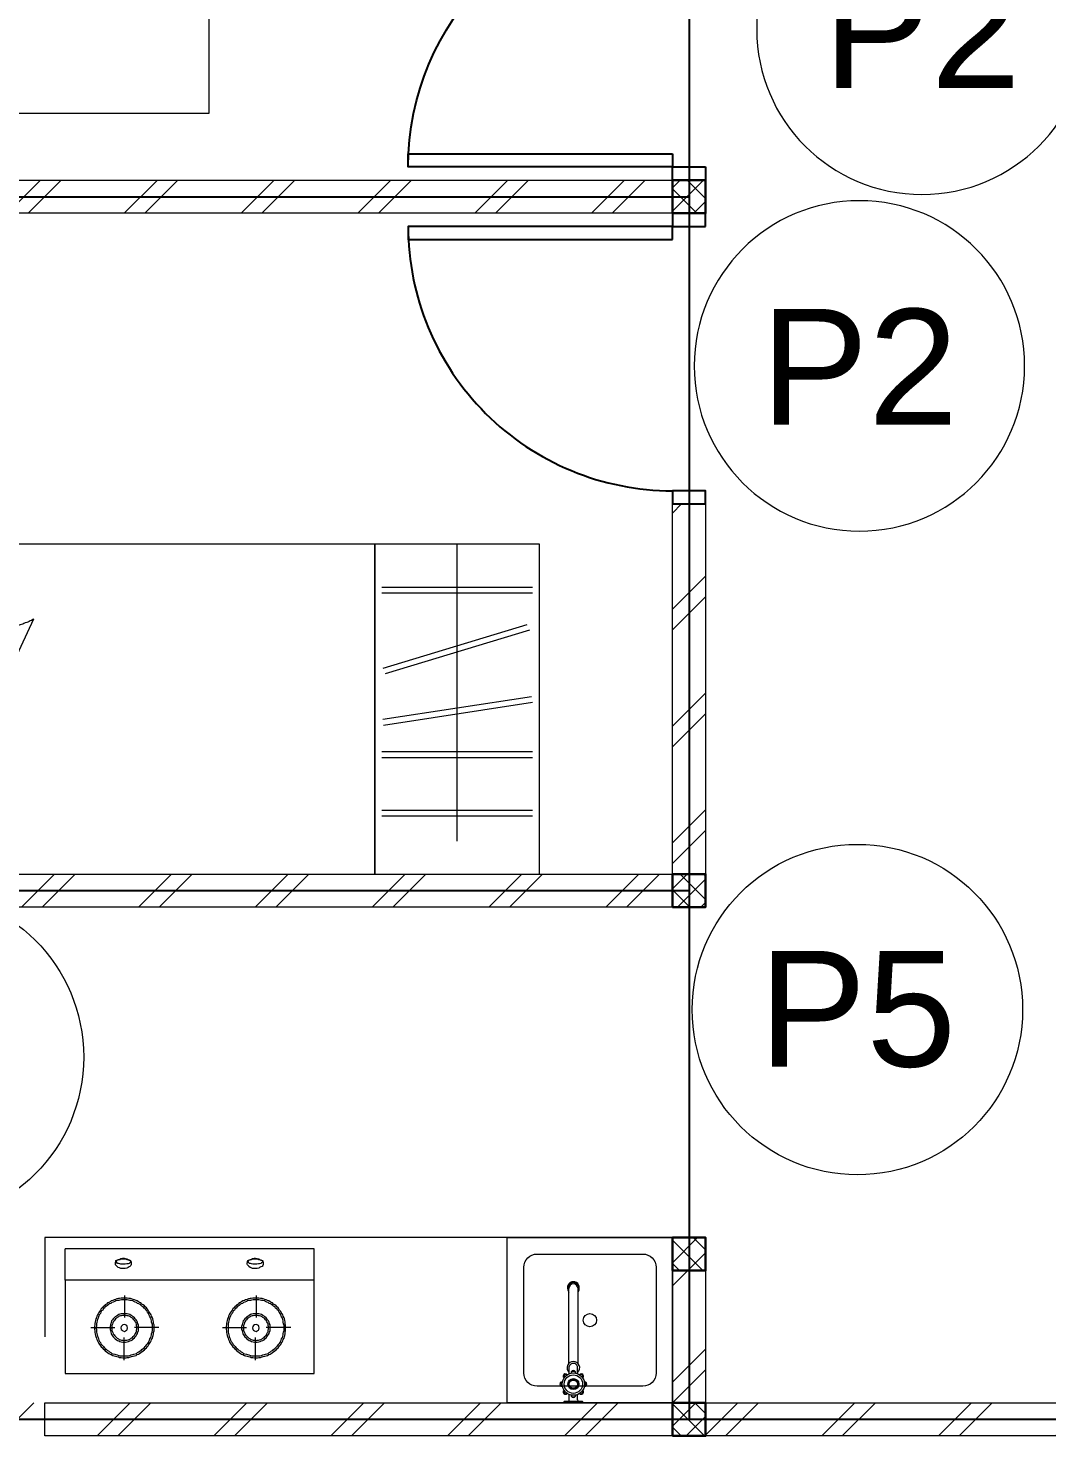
# Model space of a CAD drawing. Header units: millimetres. Extents: x -108 to 357, y -17 to 192.
# Drawn here: x 27.997 to 31.08, y 105.508 to 109.768 of the extents above; entities that cross this region are included whole.
import ezdxf
from ezdxf.enums import TextEntityAlignment as Align

# ---------------------------------------------------------------- set-up
doc = ezdxf.new("R2010")
doc.units = ezdxf.units.MM
for name, color, linetype, lineweight in [('ars', 11, 'Continuous', 0), ('KOL', 1, 'Continuous', 30), ('KOLOM', 4, 'Continuous', 9), ('lan', 7, 'Continuous', 15), ('NOT', 7, 'Continuous', 20), ('SANITAIR', 15, 'Continuous', 9), ('tem', 5, 'Continuous', 20)]:
    doc.layers.add(name, color=color, linetype=linetype, lineweight=lineweight)
doc.layers.add('as', color=1, linetype='Continuous', plot=False)
doc.layers.add('Kusen', color=30, linetype='Continuous')
doc.styles.add('S', font='simplex', dxfattribs={"width": 0.75})
doc.styles.get("Standard").update_dxf_attribs({"font": 'arial.ttf'})

# ---------------------------------------------------------------- blocks, each defined once
blk = doc.blocks.new('P.80')
at = {"layer": 'Kusen'}
for points in [[(-69.8094, -74.8368), (-69.7694, -74.8368), (-69.7694, -74.0368), (-69.8094, -74.0368)], [(-70.6094, -74.9368), (-70.5694, -74.9368), (-70.5694, -74.8368), (-70.6094, -74.8368)], [(-69.7694, -74.9368), (-69.7294, -74.9368), (-69.7294, -74.8368), (-69.7694, -74.8368)]]:
    blk.add_lwpolyline(points, close=True, dxfattribs=at)
blk.add_arc((-69.7694, -74.8368), 0.8, 90, 180, dxfattribs=at)
blk = doc.blocks.new('KRAN DPR ATAS')
for p, q in [((-0.0289, 0), (0.0289, 0)), ((-0.0289, 0), (-0.0289, -0.0021)), ((0.0289, 0), (0.0289, -0.0021)), ((-0.0275, -0.0035), (0.0275, -0.0035)), ((-0.0127, -0.0092), (-0.0127, -0.0252)), ((0.0127, -0.0092), (0.0127, -0.0252)), ((-0.014, -0.1188), (-0.014, -0.3457)), ((-0.0127, -0.0877), (-0.0127, -0.1101)), ((0.0127, -0.0877), (0.0127, -0.1101)), ((0.014, -0.1188), (0.014, -0.3457))]:
    blk.add_line(p, q)
for radius in [0.0338, 0.0279, 0.0166, 0.0138, 0.0123]:
    blk.add_circle((0, -0.0564), radius)
for centre, radius, start, end in [((-0.0239, -0.0326), 0.00706, 39.002, 230.998), ((-0.0222, -0.0342), 0.00706, 58.1189, 211.8811), ((-0.0275, -0.0021), 0.00141, 180, 270), ((-0.0183, -0.0092), 0.00564, 0, 90), ((-0.0009, -0.0214), 0.00884, 254.902, 254.902), ((0, -0.0227), 0.00706, 354.002, 185.998), ((0, -0.025), 0.00706, 13.1189, 166.8811), ((0.0183, -0.0092), 0.00564, 90, 180), ((0.0239, -0.0326), 0.00706, 309.002, 140.998), ((0.0222, -0.0342), 0.00706, 328.1189, 121.8811), ((0.0275, -0.0021), 0.00141, 270, 0), ((-0.0338, -0.0564), 0.00706, 84.002, 275.998), ((-0.0315, -0.0564), 0.00706, 103.1189, 256.8811), ((-0.0239, -0.0803), 0.00706, 129.002, 320.998), ((-0.0222, -0.0787), 0.00706, 148.1189, 301.8811), ((0.0239, -0.0803), 0.00706, 219.002, 50.998), ((0.0222, -0.0787), 0.00706, 238.1189, 31.8811), ((0.0338, -0.0564), 0.00706, 264.002, 95.998), ((0.0315, -0.0564), 0.00706, 283.1189, 76.8811), ((0, -0.1058), 0.0191, 134.711, 45.289), ((0, -0.1058), 0.0134, 198.6717, 270), ((0, -0.0902), 0.00706, 174.002, 5.998), ((0, -0.0879), 0.00706, 193.1189, 346.8811), ((0, -0.1058), 0.0134, 270, 341.3283), ((0, -0.3457), 0.0178, 141.8277, 38.1723), ((0, -0.3484), 0.0178, 175.6641, 4.3359), ((0, -0.3457), 0.014, 180, 0)]:
    blk.add_arc(centre, radius, start, end)
blk = doc.blocks.new('KOMPOR')
for points in [[(0, 0.3765), (0, -0.3765)], [(0.0944, 0.3765), (0, 0.3765)], [(0.3765, 0.3765), (0.0944, 0.3765)], [(0.0944, 0.3765), (0.0944, -0.3765)], [(0.3765, -0.3765), (0.3765, 0.3765)], [(0.2373, 0.3063), (0.2373, 0.2312)], [(0.2385, 0.2906), (0.2337, 0.2906), (0.23, 0.2906), (0.2252, 0.2893), (0.2203, 0.2893), (0.2167, 0.2881), (0.2119, 0.2869), (0.2082, 0.2857), (0.2034, 0.2833), (0.1998, 0.2821), (0.1961, 0.2797), (0.1925, 0.2772), (0.1889, 0.276), (0.1852, 0.2724), (0.1816, 0.27), (0.178, 0.2676), (0.1755, 0.2639), (0.1719, 0.2615), (0.1695, 0.2579), (0.1671, 0.2542), (0.1634, 0.2506), (0.1622, 0.247), (0.1598, 0.2433), (0.1574, 0.2397), (0.1562, 0.2361), (0.1538, 0.2312), (0.1525, 0.2276), (0.1513, 0.2228), (0.1501, 0.2191), (0.1501, 0.2143), (0.1489, 0.2094), (0.1489, 0.2058), (0.1489, 0.201), (0.1489, 0.1961), (0.1489, 0.1913), (0.1501, 0.1864), (0.1501, 0.1828), (0.1513, 0.178), (0.1525, 0.1743), (0.1538, 0.1695), (0.1562, 0.1659), (0.1574, 0.161), (0.1598, 0.1574), (0.1622, 0.1538), (0.1634, 0.1501), (0.1671, 0.1465), (0.1695, 0.1429), (0.1719, 0.1404), (0.1755, 0.1368), (0.178, 0.1344), (0.1816, 0.1308), (0.1852, 0.1283), (0.1889, 0.1259), (0.1925, 0.1235), (0.1961, 0.1211), (0.1998, 0.1199), (0.2034, 0.1174), (0.2082, 0.1162), (0.2119, 0.115), (0.2167, 0.1138), (0.2203, 0.1126), (0.2252, 0.1114), (0.23, 0.1114), (0.2337, 0.1102), (0.2385, 0.1102), (0.2433, 0.1102), (0.2482, 0.1114), (0.253, 0.1114), (0.2567, 0.1126), (0.2615, 0.1138), (0.2651, 0.115), (0.27, 0.1162), (0.2736, 0.1174), (0.2785, 0.1199), (0.2821, 0.1211), (0.2857, 0.1235), (0.2893, 0.1259), (0.293, 0.1283), (0.2966, 0.1308), (0.299, 0.1344), (0.3027, 0.1368), (0.3051, 0.1404), (0.3087, 0.1429), (0.3111, 0.1465), (0.3136, 0.1501), (0.316, 0.1538), (0.3184, 0.1574), (0.3196, 0.161), (0.322, 0.1659), (0.3232, 0.1695), (0.3245, 0.1743), (0.3257, 0.178), (0.3269, 0.1828), (0.3281, 0.1864), (0.3281, 0.1913), (0.3293, 0.1961), (0.3293, 0.201), (0.3293, 0.2058), (0.3281, 0.2094), (0.3281, 0.2143), (0.3269, 0.2191), (0.3257, 0.2228), (0.3245, 0.2276), (0.3232, 0.2312), (0.322, 0.2361), (0.3196, 0.2397), (0.3184, 0.2433), (0.316, 0.247), (0.3136, 0.2506), (0.3111, 0.2542), (0.3087, 0.2579), (0.3051, 0.2615), (0.3027, 0.2639), (0.299, 0.2676), (0.2966, 0.27), (0.293, 0.2724), (0.2893, 0.276), (0.2857, 0.2772), (0.2821, 0.2797), (0.2785, 0.2821), (0.2736, 0.2833), (0.27, 0.2857), (0.2651, 0.2869), (0.2615, 0.2881), (0.2567, 0.2893), (0.253, 0.2893), (0.2482, 0.2906), (0.2433, 0.2906), (0.2385, 0.2906)], [(0.2385, 0.2857), (0.2349, 0.2857), (0.23, 0.2857), (0.2264, 0.2845), (0.2215, 0.2833), (0.2179, 0.2833), (0.2131, 0.2821), (0.2094, 0.2809), (0.2058, 0.2785), (0.2022, 0.2772), (0.1985, 0.2748), (0.1949, 0.2736), (0.1913, 0.2712), (0.1877, 0.2688), (0.1852, 0.2663), (0.1816, 0.2639), (0.1792, 0.2603), (0.1755, 0.2579), (0.1731, 0.2542), (0.1707, 0.2518), (0.1683, 0.2482), (0.1659, 0.2446), (0.1646, 0.2409), (0.1622, 0.2373), (0.161, 0.2337), (0.1586, 0.23), (0.1574, 0.2264), (0.1562, 0.2215), (0.1562, 0.2179), (0.155, 0.2131), (0.1538, 0.2094), (0.1538, 0.2046), (0.1538, 0.201), (0.1538, 0.1961), (0.1538, 0.1925), (0.155, 0.1877), (0.1562, 0.184), (0.1562, 0.1792), (0.1574, 0.1755), (0.1586, 0.1719), (0.161, 0.1671), (0.1622, 0.1634), (0.1646, 0.1598), (0.1659, 0.1562), (0.1683, 0.1525), (0.1707, 0.1501), (0.1731, 0.1465), (0.1755, 0.1441), (0.1792, 0.1404), (0.1816, 0.138), (0.1852, 0.1356), (0.1877, 0.132), (0.1913, 0.1308), (0.1949, 0.1283), (0.1985, 0.1259), (0.2022, 0.1235), (0.2058, 0.1223), (0.2094, 0.1211), (0.2131, 0.1199), (0.2179, 0.1186), (0.2215, 0.1174), (0.2264, 0.1162), (0.23, 0.1162), (0.2349, 0.1162), (0.2385, 0.1162), (0.2433, 0.1162), (0.247, 0.1162), (0.2518, 0.1162), (0.2554, 0.1174), (0.2603, 0.1186), (0.2639, 0.1199), (0.2676, 0.1211), (0.2724, 0.1223), (0.276, 0.1235), (0.2797, 0.1259), (0.2833, 0.1283), (0.2869, 0.1308), (0.2893, 0.132), (0.293, 0.1356), (0.2954, 0.138), (0.299, 0.1404), (0.3015, 0.1441), (0.3039, 0.1465), (0.3075, 0.1501), (0.3087, 0.1525), (0.3111, 0.1562), (0.3136, 0.1598), (0.316, 0.1634), (0.3172, 0.1671), (0.3184, 0.1719), (0.3196, 0.1755), (0.3208, 0.1792), (0.322, 0.184), (0.3232, 0.1877), (0.3232, 0.1925), (0.3232, 0.1961), (0.3232, 0.201), (0.3232, 0.2046), (0.3232, 0.2094), (0.3232, 0.2131), (0.322, 0.2179), (0.3208, 0.2215), (0.3196, 0.2264), (0.3184, 0.23), (0.3172, 0.2337), (0.316, 0.2373), (0.3136, 0.2409), (0.3111, 0.2446), (0.3087, 0.2482), (0.3075, 0.2518), (0.3039, 0.2542), (0.3015, 0.2579), (0.299, 0.2603), (0.2954, 0.2639), (0.293, 0.2663), (0.2893, 0.2688), (0.2869, 0.2712), (0.2833, 0.2736), (0.2797, 0.2748), (0.276, 0.2772), (0.2724, 0.2785), (0.2676, 0.2809), (0.2639, 0.2821), (0.2603, 0.2833), (0.2554, 0.2833), (0.2518, 0.2845), (0.247, 0.2857), (0.2433, 0.2857), (0.2385, 0.2857)], [(0.0436, 0.2228), (0.0472, 0.2228), (0.0496, 0.2215), (0.0533, 0.2191), (0.0545, 0.2155), (0.0557, 0.2119), (0.0581, 0.2094), (0.0593, 0.2046), (0.0593, 0.1998), (0.0593, 0.1949), (0.0593, 0.1901), (0.0569, 0.1864), (0.0557, 0.1828), (0.0533, 0.1792), (0.0508, 0.178), (0.0484, 0.1755), (0.046, 0.1743), (0.0424, 0.1743), (0.04, 0.1755), (0.0375, 0.178), (0.0339, 0.1792), (0.0327, 0.1828), (0.0315, 0.1864), (0.0291, 0.1901), (0.0278, 0.1949), (0.0278, 0.1998), (0.0291, 0.2046), (0.0303, 0.2094), (0.0315, 0.2119), (0.0339, 0.2155), (0.0351, 0.2191), (0.0375, 0.2215), (0.0412, 0.2228), (0.0436, 0.2228)], [(0.0375, 0.2215), (0.04, 0.2215), (0.04, 0.2203), (0.0424, 0.2179), (0.0436, 0.2155), (0.0448, 0.2119), (0.0448, 0.2082), (0.046, 0.2034), (0.046, 0.1998), (0.046, 0.1961), (0.046, 0.1913), (0.0448, 0.1877), (0.0436, 0.184), (0.0436, 0.1816), (0.0412, 0.178), (0.04, 0.1768), (0.0387, 0.1755), (0.0375, 0.1755), (0.0351, 0.1768), (0.0339, 0.178), (0.0327, 0.1816), (0.0315, 0.184), (0.0315, 0.1877), (0.0303, 0.1913), (0.0303, 0.1961), (0.0303, 0.1998), (0.0303, 0.2034), (0.0315, 0.2082), (0.0315, 0.2119), (0.0327, 0.2155), (0.0339, 0.2179), (0.0351, 0.2203), (0.0363, 0.2215), (0.0375, 0.2215)], [(0.2385, 0.2433), (0.2349, 0.2433), (0.23, 0.2433), (0.2264, 0.2421), (0.2215, 0.2409), (0.2179, 0.2385), (0.2143, 0.2361), (0.2119, 0.2337), (0.2082, 0.2312), (0.2058, 0.2276), (0.2034, 0.2252), (0.201, 0.2215), (0.1985, 0.2179), (0.1973, 0.2131), (0.1961, 0.2094), (0.1961, 0.2046), (0.1961, 0.201), (0.1961, 0.1961), (0.1961, 0.1925), (0.1973, 0.1877), (0.1985, 0.184), (0.201, 0.1804), (0.2034, 0.1768), (0.2058, 0.1731), (0.2082, 0.1707), (0.2119, 0.1671), (0.2143, 0.1646), (0.2179, 0.1622), (0.2215, 0.161), (0.2264, 0.1598), (0.23, 0.1586), (0.2349, 0.1574), (0.2385, 0.1574), (0.2433, 0.1574), (0.247, 0.1586), (0.2518, 0.1598), (0.2554, 0.161), (0.2591, 0.1622), (0.2627, 0.1646), (0.2663, 0.1671), (0.2688, 0.1707), (0.2724, 0.1731), (0.2748, 0.1768), (0.2772, 0.1804), (0.2785, 0.184), (0.2797, 0.1877), (0.2809, 0.1925), (0.2821, 0.1961), (0.2821, 0.201), (0.2821, 0.2046), (0.2809, 0.2094), (0.2797, 0.2131), (0.2785, 0.2179), (0.2772, 0.2215), (0.2748, 0.2252), (0.2724, 0.2276), (0.2688, 0.2312), (0.2663, 0.2337), (0.2627, 0.2361), (0.2591, 0.2385), (0.2554, 0.2409), (0.2518, 0.2421), (0.247, 0.2433), (0.2433, 0.2433), (0.2385, 0.2433)], [(0.2385, 0.2385), (0.2349, 0.2385), (0.2312, 0.2373), (0.2276, 0.2373), (0.224, 0.2361), (0.2203, 0.2337), (0.2179, 0.2324), (0.2143, 0.23), (0.2119, 0.2276), (0.2094, 0.2252), (0.207, 0.2215), (0.2058, 0.2191), (0.2034, 0.2155), (0.2022, 0.2119), (0.2022, 0.2082), (0.201, 0.2046), (0.201, 0.201), (0.201, 0.1973), (0.2022, 0.1925), (0.2022, 0.1889), (0.2034, 0.1864), (0.2058, 0.1828), (0.207, 0.1792), (0.2094, 0.1768), (0.2119, 0.1743), (0.2143, 0.1719), (0.2179, 0.1695), (0.2203, 0.1671), (0.224, 0.1659), (0.2276, 0.1646), (0.2312, 0.1634), (0.2349, 0.1634), (0.2385, 0.1622), (0.2421, 0.1634), (0.247, 0.1634), (0.2506, 0.1646), (0.253, 0.1659), (0.2567, 0.1671), (0.2603, 0.1695), (0.2627, 0.1719), (0.2651, 0.1743), (0.2676, 0.1768), (0.27, 0.1792), (0.2724, 0.1828), (0.2736, 0.1864), (0.2748, 0.1889), (0.276, 0.1925), (0.276, 0.1973), (0.2772, 0.201), (0.276, 0.2046), (0.276, 0.2082), (0.2748, 0.2119), (0.2736, 0.2155), (0.2724, 0.2191), (0.27, 0.2215), (0.2676, 0.2252), (0.2651, 0.2276), (0.2627, 0.23), (0.2603, 0.2324), (0.2567, 0.2337), (0.253, 0.2361), (0.2506, 0.2373), (0.247, 0.2373), (0.2421, 0.2385), (0.2385, 0.2385)], [(0.1404, 0.201), (0.207, 0.201)], [(0.2385, 0.2107), (0.2349, 0.2094), (0.2312, 0.2082), (0.23, 0.2046), (0.2288, 0.201), (0.23, 0.1961), (0.2312, 0.1937), (0.2349, 0.1913), (0.2385, 0.1901), (0.2433, 0.1913), (0.2458, 0.1937), (0.2482, 0.1961), (0.2494, 0.201), (0.2482, 0.2046), (0.2458, 0.2082), (0.2433, 0.2094), (0.2385, 0.2107)], [(0.2373, 0.0993), (0.2373, 0.1719)], [(0.3366, 0.1998), (0.2676, 0.1998)], [(0.2385, -0.1077), (0.2337, -0.1077), (0.23, -0.1077), (0.2252, -0.109), (0.2203, -0.109), (0.2167, -0.1102), (0.2119, -0.1114), (0.2082, -0.1126), (0.2034, -0.115), (0.1998, -0.1162), (0.1961, -0.1186), (0.1925, -0.1211), (0.1889, -0.1235), (0.1852, -0.1259), (0.1816, -0.1283), (0.178, -0.1308), (0.1755, -0.1344), (0.1719, -0.1368), (0.1695, -0.1404), (0.1671, -0.1441), (0.1634, -0.1477), (0.1622, -0.1513), (0.1598, -0.155), (0.1574, -0.1586), (0.1562, -0.1622), (0.1538, -0.1671), (0.1525, -0.1707), (0.1513, -0.1755), (0.1501, -0.1792), (0.1501, -0.184), (0.1489, -0.1889), (0.1489, -0.1925), (0.1489, -0.1973), (0.1489, -0.2022), (0.1489, -0.207), (0.1501, -0.2119), (0.1501, -0.2155), (0.1513, -0.2203), (0.1525, -0.224), (0.1538, -0.2288), (0.1562, -0.2324), (0.1574, -0.2373), (0.1598, -0.2409), (0.1622, -0.2446), (0.1634, -0.2482), (0.1671, -0.2518), (0.1695, -0.2554), (0.1719, -0.2579), (0.1755, -0.2615), (0.178, -0.2639), (0.1816, -0.2676), (0.1852, -0.27), (0.1889, -0.2724), (0.1925, -0.2748), (0.1961, -0.2772), (0.1998, -0.2785), (0.2034, -0.2809), (0.2082, -0.2821), (0.2119, -0.2833), (0.2167, -0.2845), (0.2203, -0.2857), (0.2252, -0.2869), (0.23, -0.2869), (0.2337, -0.2881), (0.2385, -0.2881), (0.2433, -0.2881), (0.2482, -0.2869), (0.253, -0.2869), (0.2567, -0.2857), (0.2615, -0.2845), (0.2651, -0.2833), (0.27, -0.2821), (0.2736, -0.2809), (0.2785, -0.2785), (0.2821, -0.2772), (0.2857, -0.2748), (0.2893, -0.2724), (0.293, -0.27), (0.2966, -0.2676), (0.299, -0.2639), (0.3027, -0.2615), (0.3051, -0.2579), (0.3087, -0.2554), (0.3111, -0.2518), (0.3136, -0.2482), (0.316, -0.2446), (0.3184, -0.2409), (0.3196, -0.2373), (0.322, -0.2324), (0.3232, -0.2288), (0.3245, -0.224), (0.3257, -0.2203), (0.3269, -0.2155), (0.3281, -0.2119), (0.3281, -0.207), (0.3293, -0.2022), (0.3293, -0.1973), (0.3293, -0.1925), (0.3281, -0.1889), (0.3281, -0.184), (0.3269, -0.1792), (0.3257, -0.1755), (0.3245, -0.1707), (0.3232, -0.1671), (0.322, -0.1622), (0.3196, -0.1586), (0.3184, -0.155), (0.316, -0.1513), (0.3136, -0.1477), (0.3111, -0.1441), (0.3087, -0.1404), (0.3051, -0.1368), (0.3027, -0.1344), (0.299, -0.1308), (0.2966, -0.1283), (0.293, -0.1259), (0.2893, -0.1235), (0.2857, -0.1211), (0.2821, -0.1186), (0.2785, -0.1162), (0.2736, -0.115), (0.27, -0.1126), (0.2651, -0.1114), (0.2615, -0.1102), (0.2567, -0.109), (0.253, -0.109), (0.2482, -0.1077), (0.2433, -0.1077), (0.2385, -0.1077)], [(0.2385, -0.1126), (0.2349, -0.1126), (0.23, -0.1126), (0.2264, -0.1138), (0.2215, -0.115), (0.2179, -0.115), (0.2131, -0.1162), (0.2094, -0.1174), (0.2058, -0.1199), (0.2022, -0.1211), (0.1985, -0.1235), (0.1949, -0.1247), (0.1913, -0.1271), (0.1877, -0.1295), (0.1852, -0.132), (0.1816, -0.1344), (0.1792, -0.138), (0.1755, -0.1404), (0.1731, -0.1441), (0.1707, -0.1465), (0.1683, -0.1501), (0.1659, -0.1538), (0.1646, -0.1574), (0.1622, -0.161), (0.161, -0.1646), (0.1586, -0.1683), (0.1574, -0.1719), (0.1562, -0.1768), (0.1562, -0.1804), (0.155, -0.1852), (0.1538, -0.1889), (0.1538, -0.1937), (0.1538, -0.1973), (0.1538, -0.2022), (0.1538, -0.2058), (0.155, -0.2107), (0.1562, -0.2143), (0.1562, -0.2191), (0.1574, -0.2228), (0.1586, -0.2264), (0.161, -0.2312), (0.1622, -0.2349), (0.1646, -0.2385), (0.1659, -0.2421), (0.1683, -0.2458), (0.1707, -0.2482), (0.1731, -0.2518), (0.1755, -0.2554), (0.1792, -0.2579), (0.1816, -0.2603), (0.1852, -0.2627), (0.1877, -0.2663), (0.1913, -0.2688), (0.1949, -0.27), (0.1985, -0.2724), (0.2022, -0.2748), (0.2058, -0.276), (0.2094, -0.2772), (0.2131, -0.2785), (0.2179, -0.2797), (0.2215, -0.2809), (0.2264, -0.2821), (0.23, -0.2821), (0.2349, -0.2821), (0.2385, -0.2833), (0.2433, -0.2821), (0.247, -0.2821), (0.2518, -0.2821), (0.2554, -0.2809), (0.2603, -0.2797), (0.2639, -0.2785), (0.2676, -0.2772), (0.2724, -0.276), (0.276, -0.2748), (0.2797, -0.2724), (0.2833, -0.27), (0.2869, -0.2688), (0.2893, -0.2663), (0.293, -0.2627), (0.2954, -0.2603), (0.299, -0.2579), (0.3015, -0.2554), (0.3039, -0.2518), (0.3075, -0.2482), (0.3087, -0.2458), (0.3111, -0.2421), (0.3136, -0.2385), (0.316, -0.2349), (0.3172, -0.2312), (0.3184, -0.2264), (0.3196, -0.2228), (0.3208, -0.2191), (0.322, -0.2143), (0.3232, -0.2107), (0.3232, -0.2058), (0.3232, -0.2022), (0.3232, -0.1973), (0.3232, -0.1937), (0.3232, -0.1889), (0.3232, -0.1852), (0.322, -0.1804), (0.3208, -0.1768), (0.3196, -0.1719), (0.3184, -0.1683), (0.3172, -0.1646), (0.316, -0.161), (0.3136, -0.1574), (0.3111, -0.1538), (0.3087, -0.1501), (0.3075, -0.1465), (0.3039, -0.1441), (0.3015, -0.1404), (0.299, -0.138), (0.2954, -0.1344), (0.293, -0.132), (0.2893, -0.1295), (0.2869, -0.1271), (0.2833, -0.1247), (0.2797, -0.1235), (0.276, -0.1211), (0.2724, -0.1199), (0.2676, -0.1174), (0.2639, -0.1162), (0.2603, -0.115), (0.2554, -0.115), (0.2518, -0.1138), (0.247, -0.1126), (0.2433, -0.1126), (0.2385, -0.1126)], [(0.2373, -0.0932), (0.2373, -0.1671)], [(0.2385, -0.155), (0.2349, -0.155), (0.23, -0.155), (0.2264, -0.1562), (0.2215, -0.1574), (0.2179, -0.1598), (0.2143, -0.1622), (0.2119, -0.1646), (0.2082, -0.1671), (0.2058, -0.1707), (0.2034, -0.1731), (0.201, -0.1768), (0.1985, -0.1804), (0.1973, -0.1852), (0.1961, -0.1889), (0.1961, -0.1937), (0.1961, -0.1973), (0.1961, -0.2022), (0.1961, -0.207), (0.1973, -0.2107), (0.1985, -0.2143), (0.201, -0.2179), (0.2034, -0.2215), (0.2058, -0.2252), (0.2082, -0.2288), (0.2119, -0.2312), (0.2143, -0.2337), (0.2179, -0.2361), (0.2215, -0.2373), (0.2264, -0.2385), (0.23, -0.2397), (0.2349, -0.2409), (0.2385, -0.2409), (0.2433, -0.2409), (0.247, -0.2397), (0.2518, -0.2385), (0.2554, -0.2373), (0.2591, -0.2361), (0.2627, -0.2337), (0.2663, -0.2312), (0.2688, -0.2288), (0.2724, -0.2252), (0.2748, -0.2215), (0.2772, -0.2179), (0.2785, -0.2143), (0.2797, -0.2107), (0.2809, -0.207), (0.2821, -0.2022), (0.2821, -0.1973), (0.2821, -0.1937), (0.2809, -0.1889), (0.2797, -0.1852), (0.2785, -0.1804), (0.2772, -0.1768), (0.2748, -0.1731), (0.2724, -0.1707), (0.2688, -0.1671), (0.2663, -0.1646), (0.2627, -0.1622), (0.2591, -0.1598), (0.2554, -0.1574), (0.2518, -0.1562), (0.247, -0.155), (0.2433, -0.155), (0.2385, -0.155)], [(0.2385, -0.1598), (0.2349, -0.1598), (0.2312, -0.161), (0.2276, -0.161), (0.224, -0.1622), (0.2203, -0.1646), (0.2179, -0.1659), (0.2143, -0.1683), (0.2119, -0.1707), (0.2094, -0.1731), (0.207, -0.1768), (0.2058, -0.1792), (0.2034, -0.1828), (0.2022, -0.1864), (0.2022, -0.1901), (0.201, -0.1937), (0.201, -0.1973), (0.201, -0.2022), (0.2022, -0.2058), (0.2022, -0.2094), (0.2034, -0.2131), (0.2058, -0.2155), (0.207, -0.2191), (0.2094, -0.2215), (0.2119, -0.224), (0.2143, -0.2264), (0.2179, -0.2288), (0.2203, -0.2312), (0.224, -0.2324), (0.2276, -0.2337), (0.2312, -0.2349), (0.2349, -0.2349), (0.2385, -0.2361), (0.2421, -0.2349), (0.247, -0.2349), (0.2506, -0.2337), (0.253, -0.2324), (0.2567, -0.2312), (0.2603, -0.2288), (0.2627, -0.2264), (0.2651, -0.224), (0.2676, -0.2215), (0.27, -0.2191), (0.2724, -0.2155), (0.2736, -0.2131), (0.2748, -0.2094), (0.276, -0.2058), (0.276, -0.2022), (0.2772, -0.1973), (0.276, -0.1937), (0.276, -0.1901), (0.2748, -0.1864), (0.2736, -0.1828), (0.2724, -0.1792), (0.27, -0.1768), (0.2676, -0.1731), (0.2651, -0.1707), (0.2627, -0.1683), (0.2603, -0.1659), (0.2567, -0.1646), (0.253, -0.1622), (0.2506, -0.161), (0.247, -0.161), (0.2421, -0.1598), (0.2385, -0.1598)], [(0.0436, -0.1768), (0.0472, -0.1768), (0.0496, -0.178), (0.0533, -0.1804), (0.0545, -0.1828), (0.0557, -0.1864), (0.0581, -0.1901), (0.0593, -0.1949), (0.0593, -0.1985), (0.0593, -0.2034), (0.0593, -0.2082), (0.0569, -0.2119), (0.0557, -0.2167), (0.0533, -0.2191), (0.0508, -0.2215), (0.0484, -0.224), (0.046, -0.224), (0.0424, -0.224), (0.04, -0.224), (0.0375, -0.2215), (0.0339, -0.2191), (0.0327, -0.2167), (0.0315, -0.2119), (0.0291, -0.2082), (0.0278, -0.2034), (0.0278, -0.1985), (0.0291, -0.1949), (0.0303, -0.1901), (0.0315, -0.1864), (0.0339, -0.1828), (0.0351, -0.1804), (0.0375, -0.178), (0.0412, -0.1768), (0.0436, -0.1768)], [(0.0375, -0.1768), (0.04, -0.178), (0.04, -0.1792), (0.0424, -0.1804), (0.0436, -0.1828), (0.0448, -0.1864), (0.0448, -0.1901), (0.046, -0.1949), (0.046, -0.1985), (0.046, -0.2034), (0.046, -0.2082), (0.0448, -0.2107), (0.0436, -0.2155), (0.0436, -0.2179), (0.0412, -0.2203), (0.04, -0.2228), (0.0387, -0.2228), (0.0375, -0.2228), (0.0351, -0.2228), (0.0339, -0.2203), (0.0327, -0.2179), (0.0315, -0.2155), (0.0315, -0.2107), (0.0303, -0.2082), (0.0303, -0.2034), (0.0303, -0.1985), (0.0303, -0.1949), (0.0315, -0.1901), (0.0315, -0.1864), (0.0327, -0.1828), (0.0339, -0.1804), (0.0351, -0.1792), (0.0363, -0.178), (0.0375, -0.1768)], [(0.1404, -0.1973), (0.207, -0.1973)], [(0.2385, -0.1877), (0.2349, -0.1889), (0.2312, -0.1901), (0.23, -0.1937), (0.2288, -0.1973), (0.23, -0.2022), (0.2312, -0.2046), (0.2349, -0.207), (0.2385, -0.2082), (0.2433, -0.207), (0.2458, -0.2046), (0.2482, -0.2022), (0.2494, -0.1973), (0.2482, -0.1937), (0.2458, -0.1901), (0.2433, -0.1889), (0.2385, -0.1877)], [(0.3366, -0.1985), (0.2676, -0.1985)], [(0.2373, -0.299), (0.2373, -0.2264)], [(0.0944, -0.3765), (0, -0.3765)], [(0.0944, -0.3765), (0.3765, -0.3765)]]:
    blk.add_lwpolyline(points)
blk = doc.blocks.new('BED2')
blk.add_lwpolyline([(-0.4994, 1.9988), (0.4994, 1.9988), (0.4994, 0), (-0.4994, 0)], close=True)
for points in [[(0.4994, 1.9988), (0.4994, 0)], [(0.2827, 1.8765), (0.2766, 1.8789), (0.2706, 1.8826), (0.2633, 1.885), (0.2573, 1.8874), (0.2512, 1.8898), (0.2439, 1.8923), (0.2379, 1.8947), (0.2306, 1.8959), (0.2246, 1.8983), (0.2185, 1.9007), (0.2113, 1.9019), (0.2052, 1.9044), (0.1979, 1.9056), (0.1919, 1.9068), (0.1846, 1.9092), (0.1786, 1.9104), (0.1713, 1.9116), (0.1653, 1.9128), (0.158, 1.914), (0.1519, 1.9153), (0.1447, 1.9165), (0.1374, 1.9165), (0.1314, 1.9177), (0.1241, 1.9189), (0.118, 1.9189), (0.1108, 1.9201), (0.1047, 1.9201), (0.0975, 1.9201), (0.0902, 1.9213), (0.0841, 1.9213), (0.0769, 1.9213), (0.0708, 1.9213), (0.0636, 1.9213), (0.0563, 1.9213), (0.0502, 1.9213), (0.043, 1.9201), (0.0369, 1.9201), (0.0297, 1.9201), (0.0224, 1.9189), (0.0163, 1.9189), (0.0091, 1.9177), (0.003, 1.9165), (-0.0042, 1.9165), (-0.0115, 1.9153), (-0.0176, 1.914), (-0.0248, 1.9128), (-0.0309, 1.9116), (-0.0381, 1.9104), (-0.0442, 1.9092), (-0.0515, 1.9068), (-0.0575, 1.9056), (-0.0648, 1.9044), (-0.0708, 1.9019), (-0.0781, 1.9007), (-0.0841, 1.8983), (-0.0902, 1.8959), (-0.0975, 1.8947), (-0.1035, 1.8923), (-0.1108, 1.8898), (-0.1168, 1.8874), (-0.1229, 1.885), (-0.1301, 1.8826), (-0.1362, 1.8789), (-0.1423, 1.8765)], [(-0.1435, 1.8765), (-0.1435, 1.8765), (-0.1435, 1.8765), (-0.1447, 1.8765), (-0.1447, 1.8777), (-0.1447, 1.8789), (-0.1471, 1.8789), (-0.1471, 1.8814), (-0.1495, 1.8814), (-0.1495, 1.8826), (-0.1495, 1.8826), (-0.1495, 1.8838), (-0.1519, 1.8838), (-0.1519, 1.8862), (-0.1556, 1.8862), (-0.1556, 1.8874), (-0.158, 1.8874), (-0.158, 1.8886), (-0.1592, 1.8886), (-0.1592, 1.8886), (-0.1689, 1.8886), (-0.1689, 1.8898), (-0.1701, 1.8898), (-0.1701, 1.891), (-0.1737, 1.891), (-0.1737, 1.8898), (-0.1737, 1.8898), (-0.1737, 1.8886), (-0.1774, 1.8886), (-0.1774, 1.8886), (-0.1774, 1.8886), (-0.1774, 1.8862), (-0.1786, 1.8862), (-0.1786, 1.8789), (-0.1774, 1.8789), (-0.1774, 1.8765), (-0.1774, 1.8765), (-0.1774, 1.8729), (-0.1762, 1.8729), (-0.1762, 1.8705), (-0.1749, 1.8705), (-0.1749, 1.868), (-0.1737, 1.868), (-0.1737, 1.8668), (-0.1737, 1.8668), (-0.1737, 1.8632), (-0.1725, 1.8632), (-0.1725, 1.8608), (-0.1713, 1.8608), (-0.1713, 1.8571), (-0.1713, 1.8571), (-0.1713, 1.8559), (-0.1701, 1.8559), (-0.1701, 1.8547), (-0.1689, 1.8547), (-0.1689, 1.8523), (-0.1677, 1.8523)], [(0.3081, 1.8523), (0.3081, 1.8523), (0.3081, 1.8547), (0.3093, 1.8547), (0.3093, 1.8559), (0.3105, 1.8559), (0.3105, 1.8571), (0.3117, 1.8571), (0.3117, 1.8608), (0.3117, 1.8608), (0.3117, 1.8632), (0.313, 1.8632), (0.313, 1.8668), (0.3142, 1.8668), (0.3142, 1.868), (0.3142, 1.868), (0.3142, 1.8705), (0.3154, 1.8705), (0.3154, 1.8729), (0.3166, 1.8729), (0.3166, 1.8765), (0.3178, 1.8765), (0.3178, 1.8789), (0.3178, 1.8789), (0.3178, 1.8862), (0.3178, 1.8862), (0.3178, 1.8886), (0.3166, 1.8886), (0.3166, 1.8886), (0.3142, 1.8886), (0.3142, 1.8898), (0.313, 1.8898), (0.313, 1.891), (0.3093, 1.891), (0.3093, 1.8898), (0.3081, 1.8898), (0.3081, 1.8886), (0.2996, 1.8886), (0.2996, 1.8886), (0.2972, 1.8886), (0.2972, 1.8874), (0.296, 1.8874), (0.296, 1.8862), (0.2924, 1.8862), (0.2924, 1.8838), (0.29, 1.8838), (0.29, 1.8826), (0.2887, 1.8826), (0.2887, 1.8814), (0.2863, 1.8814), (0.2863, 1.8789), (0.2851, 1.8789), (0.2851, 1.8777), (0.2839, 1.8777), (0.2839, 1.8765), (0.2839, 1.8765), (0.2839, 1.8765), (0.2827, 1.8765)], [(-0.1677, 1.8523), (-0.1701, 1.8475), (-0.1725, 1.8426), (-0.1749, 1.8378), (-0.1774, 1.8329), (-0.1798, 1.8293), (-0.1822, 1.8245), (-0.1834, 1.8196), (-0.1858, 1.8148), (-0.187, 1.8099), (-0.1895, 1.8051), (-0.1907, 1.799), (-0.1931, 1.7942), (-0.1943, 1.7893), (-0.1955, 1.7845), (-0.1967, 1.7797), (-0.1979, 1.7748), (-0.1992, 1.77), (-0.2004, 1.7651), (-0.2016, 1.7591), (-0.2028, 1.7542), (-0.204, 1.7494), (-0.204, 1.7446), (-0.2052, 1.7397), (-0.2052, 1.7349), (-0.2064, 1.7288), (-0.2064, 1.724), (-0.2076, 1.7191), (-0.2076, 1.7143), (-0.2076, 1.7082), (-0.2076, 1.7034), (-0.2076, 1.6985), (-0.2088, 1.6937), (-0.2076, 1.6877), (-0.2076, 1.6828), (-0.2076, 1.678), (-0.2076, 1.6731), (-0.2076, 1.6683), (-0.2064, 1.6622), (-0.2064, 1.6574), (-0.2052, 1.6525), (-0.2052, 1.6477), (-0.204, 1.6429), (-0.204, 1.6368), (-0.2028, 1.632), (-0.2016, 1.6271), (-0.2004, 1.6223), (-0.1992, 1.6174), (-0.1979, 1.6126), (-0.1967, 1.6065), (-0.1955, 1.6017), (-0.1943, 1.5969), (-0.1931, 1.592), (-0.1907, 1.5872), (-0.1895, 1.5823), (-0.187, 1.5775), (-0.1858, 1.5726), (-0.1834, 1.5678), (-0.1822, 1.563), (-0.1798, 1.5581), (-0.1774, 1.5533), (-0.1749, 1.5484), (-0.1725, 1.5436), (-0.1701, 1.5387), (-0.1677, 1.5339)], [(0.3081, 1.5339), (0.3105, 1.5387), (0.313, 1.5436), (0.3154, 1.5484), (0.3178, 1.5533), (0.3202, 1.5581), (0.3226, 1.563), (0.3238, 1.5678), (0.3263, 1.5726), (0.3275, 1.5775), (0.3299, 1.5823), (0.3311, 1.5872), (0.3335, 1.592), (0.3347, 1.5969), (0.336, 1.6017), (0.3372, 1.6065), (0.3384, 1.6126), (0.3396, 1.6174), (0.3408, 1.6223), (0.342, 1.6271), (0.3432, 1.632), (0.3444, 1.6368), (0.3444, 1.6429), (0.3456, 1.6477), (0.3456, 1.6525), (0.3469, 1.6574), (0.3469, 1.6622), (0.3481, 1.6683), (0.3481, 1.6731), (0.3481, 1.678), (0.3481, 1.6828), (0.3493, 1.6889), (0.3493, 1.6937), (0.3493, 1.6985), (0.3481, 1.7034), (0.3481, 1.7082), (0.3481, 1.7143), (0.3481, 1.7191), (0.3469, 1.724), (0.3469, 1.7288), (0.3456, 1.7349), (0.3456, 1.7397), (0.3444, 1.7446), (0.3444, 1.7494), (0.3432, 1.7542), (0.342, 1.7591), (0.3408, 1.7651), (0.3396, 1.77), (0.3384, 1.7748), (0.3372, 1.7797), (0.336, 1.7845), (0.3347, 1.7893), (0.3335, 1.7942), (0.3311, 1.799), (0.3299, 1.8051), (0.3275, 1.8099), (0.3263, 1.8148), (0.3238, 1.8196), (0.3226, 1.8245), (0.3202, 1.8293), (0.3178, 1.8329), (0.3154, 1.8378), (0.313, 1.8426), (0.3105, 1.8475), (0.3081, 1.8523)], [(-0.1677, 1.5339), (-0.1689, 1.5339), (-0.1689, 1.5327), (-0.1701, 1.5327), (-0.1701, 1.5303), (-0.1713, 1.5303), (-0.1713, 1.5278), (-0.1713, 1.5278), (-0.1713, 1.5254), (-0.1725, 1.5254), (-0.1725, 1.523), (-0.1737, 1.523), (-0.1737, 1.5206), (-0.1737, 1.5206), (-0.1737, 1.5182), (-0.1749, 1.5182), (-0.1749, 1.5169), (-0.1762, 1.5169), (-0.1762, 1.5145), (-0.1774, 1.5145), (-0.1774, 1.5097), (-0.1774, 1.5097), (-0.1774, 1.5073), (-0.1786, 1.5073), (-0.1786, 1.5), (-0.1774, 1.5), (-0.1774, 1.4988), (-0.1774, 1.4988), (-0.1774, 1.4976), (-0.1737, 1.4976), (-0.1737, 1.4964), (-0.1737, 1.4964), (-0.1737, 1.4964), (-0.1701, 1.4964), (-0.1701, 1.4964), (-0.1689, 1.4964), (-0.1689, 1.4976), (-0.1592, 1.4976), (-0.1592, 1.4988), (-0.158, 1.4988), (-0.158, 1.5), (-0.1556, 1.5), (-0.1556, 1.5), (-0.1519, 1.5), (-0.1519, 1.5024), (-0.1495, 1.5024), (-0.1495, 1.5048), (-0.1495, 1.5048), (-0.1495, 1.5061), (-0.1471, 1.5061), (-0.1471, 1.5073), (-0.1447, 1.5073), (-0.1447, 1.5085), (-0.1447, 1.5085), (-0.1435, 1.5085), (-0.1435, 1.5097), (-0.1435, 1.5097)], [(0.2839, 1.5097), (0.2839, 1.5085), (0.2839, 1.5085), (0.2839, 1.5085), (0.2851, 1.5085), (0.2851, 1.5073), (0.2863, 1.5073), (0.2863, 1.5061), (0.2887, 1.5061), (0.2887, 1.5048), (0.29, 1.5048), (0.29, 1.5024), (0.2924, 1.5024), (0.2924, 1.5), (0.296, 1.5), (0.296, 1.5), (0.2972, 1.5), (0.2972, 1.4988), (0.2996, 1.4988), (0.2996, 1.4976), (0.3081, 1.4976), (0.3081, 1.4964), (0.3093, 1.4964), (0.3093, 1.4964), (0.313, 1.4964), (0.313, 1.4964), (0.3142, 1.4964), (0.3142, 1.4976), (0.3166, 1.4976), (0.3166, 1.4988), (0.3178, 1.4988), (0.3178, 1.5), (0.3178, 1.5), (0.3178, 1.5073), (0.3178, 1.5073), (0.3178, 1.5097), (0.3166, 1.5097), (0.3166, 1.5145), (0.3154, 1.5145), (0.3154, 1.5169), (0.3142, 1.5169), (0.3142, 1.5182), (0.3142, 1.5182), (0.3142, 1.5206), (0.313, 1.5206), (0.313, 1.523), (0.3117, 1.523), (0.3117, 1.5254), (0.3117, 1.5254), (0.3117, 1.5278), (0.3105, 1.5278), (0.3105, 1.5303), (0.3093, 1.5303), (0.3093, 1.5327), (0.3081, 1.5327), (0.3081, 1.5339), (0.3081, 1.5339)], [(-0.1423, 1.5109), (-0.1362, 1.5085), (-0.1289, 1.5048), (-0.1229, 1.5024), (-0.1168, 1.5), (-0.1108, 1.4976), (-0.1035, 1.4952), (-0.0975, 1.4939), (-0.0902, 1.4915), (-0.0841, 1.4891), (-0.0781, 1.4879), (-0.0708, 1.4855), (-0.0648, 1.4843), (-0.0575, 1.4818), (-0.0515, 1.4806), (-0.0442, 1.4794), (-0.0381, 1.477), (-0.0309, 1.4758), (-0.0248, 1.4746), (-0.0176, 1.4734), (-0.0115, 1.4722), (-0.0042, 1.4722), (0.003, 1.4709), (0.0091, 1.4697), (0.0163, 1.4685), (0.0224, 1.4685), (0.0297, 1.4673), (0.0369, 1.4673), (0.043, 1.4673), (0.0502, 1.4661), (0.0563, 1.4661), (0.0636, 1.4661), (0.0708, 1.4661), (0.0769, 1.4661), (0.0841, 1.4661), (0.0902, 1.4661), (0.0975, 1.4673), (0.1047, 1.4673), (0.1108, 1.4673), (0.118, 1.4685), (0.1241, 1.4685), (0.1314, 1.4697), (0.1386, 1.4709), (0.1447, 1.4722), (0.1519, 1.4722), (0.158, 1.4734), (0.1653, 1.4746), (0.1713, 1.4758), (0.1786, 1.477), (0.1846, 1.4794), (0.1919, 1.4806), (0.1979, 1.4818), (0.2052, 1.4843), (0.2113, 1.4855), (0.2185, 1.4879), (0.2246, 1.4891), (0.2306, 1.4915), (0.2379, 1.4939), (0.2439, 1.4952), (0.2512, 1.4976), (0.2573, 1.5), (0.2633, 1.5024), (0.2706, 1.5061), (0.2766, 1.5085), (0.2827, 1.5109)], [(0.2827, 1.5097), (0.2839, 1.5097)], [(-0.3154, 1.1441), (-0.3142, 1.1501), (-0.313, 1.155), (-0.3117, 1.161), (-0.3105, 1.1659), (-0.3105, 1.1719), (-0.3093, 1.1768), (-0.3093, 1.1828), (-0.3081, 1.1877), (-0.3081, 1.1937), (-0.3081, 1.1998), (-0.3081, 1.2046), (-0.3093, 1.2107), (-0.3093, 1.2155), (-0.3105, 1.2215), (-0.3105, 1.2264), (-0.3117, 1.2324), (-0.313, 1.2373), (-0.3142, 1.2433), (-0.3154, 1.2482), (-0.3166, 1.253), (-0.319, 1.2591), (-0.3202, 1.2639), (-0.3226, 1.2688), (-0.3238, 1.2748), (-0.3263, 1.2797), (-0.3287, 1.2845), (-0.3311, 1.2893), (-0.3347, 1.2942), (-0.3372, 1.299), (-0.3396, 1.3039), (-0.3432, 1.3087), (-0.3469, 1.3136), (-0.3505, 1.3172), (-0.3541, 1.322), (-0.3577, 1.3257), (-0.3614, 1.3305), (-0.365, 1.3341), (-0.3686, 1.3378), (-0.3735, 1.3426), (-0.3771, 1.3462), (-0.3808, 1.3499), (-0.3856, 1.3523), (-0.3904, 1.3559), (-0.3953, 1.3596), (-0.3989, 1.362), (-0.4038, 1.3644), (-0.4086, 1.368), (-0.4134, 1.3705), (-0.4183, 1.3729), (-0.4231, 1.3753), (-0.4292, 1.3777), (-0.434, 1.3789), (-0.4389, 1.3814), (-0.4437, 1.3826), (-0.4498, 1.385), (-0.4546, 1.3862), (-0.4607, 1.3874), (-0.4655, 1.3886), (-0.4715, 1.3898), (-0.4764, 1.3898), (-0.4824, 1.391), (-0.4873, 1.391), (-0.4933, 1.3923), (-0.4994, 1.3923)], [(-0.2718, 1.0315), (-0.2706, 1.0351), (-0.2682, 1.0387), (-0.2669, 1.0424), (-0.2645, 1.046), (-0.2633, 1.0496), (-0.2621, 1.0533), (-0.2609, 1.0581), (-0.2585, 1.0617), (-0.2573, 1.0654), (-0.2561, 1.069), (-0.2548, 1.0726), (-0.2536, 1.0763), (-0.2524, 1.0811), (-0.2512, 1.0847), (-0.2512, 1.0884), (-0.25, 1.092), (-0.2488, 1.0956), (-0.2488, 1.1005), (-0.2476, 1.1041), (-0.2464, 1.1077), (-0.2464, 1.1114), (-0.2464, 1.1162), (-0.2452, 1.1199), (-0.2452, 1.1235), (-0.2452, 1.1283), (-0.2439, 1.132), (-0.2439, 1.1356), (-0.2439, 1.1392), (-0.2439, 1.1441), (-0.2439, 1.1477), (-0.2439, 1.1513), (-0.2439, 1.1562), (-0.2439, 1.1598), (-0.2452, 1.1634), (-0.2452, 1.1671), (-0.2452, 1.1719), (-0.2464, 1.1755), (-0.2464, 1.1792), (-0.2464, 1.1828), (-0.2476, 1.1877), (-0.2488, 1.1913), (-0.2488, 1.1949), (-0.25, 1.1985), (-0.2512, 1.2034), (-0.2512, 1.207), (-0.2524, 1.2107), (-0.2536, 1.2143), (-0.2548, 1.2179), (-0.2561, 1.2228), (-0.2573, 1.2264), (-0.2585, 1.23), (-0.2597, 1.2337), (-0.2621, 1.2373), (-0.2633, 1.2409), (-0.2645, 1.2446), (-0.2657, 1.2482), (-0.2682, 1.2518), (-0.2694, 1.2554), (-0.2718, 1.2591), (-0.273, 1.2627), (-0.2754, 1.2663), (-0.2778, 1.27), (-0.2803, 1.2736), (-0.2815, 1.2772), (-0.2839, 1.2809), (-0.2863, 1.2845), (-0.2887, 1.2869), (-0.2912, 1.2906), (-0.2936, 1.2942), (-0.296, 1.2966), (-0.2984, 1.3002), (-0.3008, 1.3039), (-0.3033, 1.3063), (-0.3057, 1.3099), (-0.3093, 1.3123), (-0.3117, 1.316), (-0.3142, 1.3184), (-0.3178, 1.3208), (-0.3202, 1.3245), (-0.3226, 1.3269), (-0.3263, 1.3293), (-0.3287, 1.3317), (-0.3323, 1.3354), (-0.3347, 1.3378), (-0.3384, 1.3402), (-0.342, 1.3426), (-0.3444, 1.345), (-0.3481, 1.3475), (-0.3517, 1.3487), (-0.3541, 1.3511), (-0.3577, 1.3535), (-0.3614, 1.3559), (-0.365, 1.3584), (-0.3686, 1.3596), (-0.3711, 1.362), (-0.3747, 1.3632), (-0.3783, 1.3656), (-0.382, 1.3668), (-0.3856, 1.3692), (-0.3892, 1.3705), (-0.3929, 1.3717), (-0.3965, 1.3741), (-0.4001, 1.3753), (-0.4038, 1.3765), (-0.4074, 1.3777), (-0.411, 1.3789), (-0.4159, 1.3801), (-0.4195, 1.3814), (-0.4231, 1.3826), (-0.4268, 1.3838), (-0.4304, 1.385), (-0.4352, 1.3862), (-0.4389, 1.3862), (-0.4425, 1.3874), (-0.4461, 1.3886), (-0.451, 1.3886), (-0.4546, 1.3898), (-0.4582, 1.3898), (-0.4619, 1.391), (-0.4667, 1.391), (-0.4703, 1.391), (-0.474, 1.3923), (-0.4788, 1.3923), (-0.4824, 1.3923), (-0.4873, 1.3923), (-0.4909, 1.3923), (-0.4946, 1.3923), (-0.4994, 1.3923)], [(-0.4994, 1.391), (0.4994, 1.391)], [(0.4994, 1.391), (-0.273, 1.0315)], [(-0.2439, 1.1538), (-0.3166, 1.1441)], [(-0.4994, 0), (0.4994, 0)], [(0.4994, -0.4988), (-0.4994, -0.4988), (-0.4994, 0), (0.4994, 0), (0.4994, -0.4988)], [(-0.3686, -0.0218), (-0.3686, -0.477)], [(-0.3505, -0.477), (-0.3505, -0.0218)], [(-0.1241, -0.0254), (-0.2561, -0.4613)], [(-0.2391, -0.4685), (-0.1071, -0.0315)], [(0.0309, -0.0242), (-0.0381, -0.4746)], [(-0.02, -0.477), (0.0502, -0.0266)], [(0.1289, -0.0218), (0.1289, -0.477)], [(0.1471, -0.477), (0.1471, -0.0218)], [(0.3057, -0.0218), (0.3057, -0.477)], [(0.3238, -0.477), (0.3238, -0.0218)], [(0.4001, -0.2494), (-0.4994, -0.2494)]]:
    blk.add_lwpolyline(points)
blk = doc.blocks.new('BED1')
at = {"color": 0, "linetype": 'Continuous'}
for points in [[(1.9976, 0), (1.9976, 1.4976), (0, 1.4976), (0, 0), (1.9976, 0)], [(1.5484, 1.0993), (1.1489, 1.0993), (1.1489, 1.4976), (1.5484, 1.0993)], [(1.9346, 1.3656), (1.9443, 1.2458), (1.9467, 1.1259), (1.9467, 1.0061), (1.9443, 0.8862), (1.9346, 0.7663), (1.707, 0.7809), (1.586, 0.7663), (1.6017, 1.1404), (1.586, 1.3656), (1.8717, 1.3426), (1.9346, 1.3656)], [(1.4492, 1.0993), (1.4492, 0)], [(1.5484, 1.0993), (1.5484, 0)], [(1.9298, 0.1235), (1.7724, 0.138), (1.5799, 0.1235), (1.5981, 0.2833), (1.5799, 0.7228), (1.6634, 0.7094), (1.9298, 0.7228)], [(1.9298, 0.1235), (1.931, 0.1332), (1.9322, 0.1429), (1.9334, 0.1513), (1.9346, 0.161), (1.9346, 0.1707), (1.9358, 0.1804), (1.937, 0.1889), (1.9383, 0.1985), (1.9383, 0.2082), (1.9395, 0.2179), (1.9407, 0.2264), (1.9407, 0.2361), (1.9419, 0.2458), (1.9419, 0.2542), (1.9431, 0.2639), (1.9431, 0.2736), (1.9443, 0.2833), (1.9443, 0.2918), (1.9455, 0.3015), (1.9455, 0.3111), (1.9455, 0.3208), (1.9467, 0.3293), (1.9467, 0.339), (1.9467, 0.3487), (1.9467, 0.3584), (1.9479, 0.3668), (1.9479, 0.3765), (1.9479, 0.3862), (1.9479, 0.3959), (1.9479, 0.4044), (1.9479, 0.414), (1.9479, 0.4237), (1.9479, 0.4334), (1.9479, 0.4419), (1.9479, 0.4516), (1.9479, 0.4613), (1.9479, 0.4709), (1.9479, 0.4794), (1.9467, 0.4891), (1.9467, 0.4988), (1.9467, 0.5085), (1.9467, 0.5169), (1.9455, 0.5266), (1.9455, 0.5363), (1.9455, 0.546), (1.9443, 0.5545), (1.9443, 0.5642), (1.9431, 0.5738), (1.9431, 0.5835), (1.9419, 0.592), (1.9419, 0.6017), (1.9407, 0.6114), (1.9407, 0.6199), (1.9395, 0.6295), (1.9383, 0.6392), (1.9383, 0.6489), (1.937, 0.6574), (1.9358, 0.6671), (1.9346, 0.6768), (1.9346, 0.6864), (1.9334, 0.6949), (1.9322, 0.7046), (1.931, 0.7143), (1.9298, 0.7228)]]:
    blk.add_lwpolyline(points, dxfattribs=at)
blk = doc.blocks.new('K 10.10')
at = {"layer": 'ars'}
h = blk.add_hatch(dxfattribs=at)
h.set_pattern_fill('_USER', color=256, scale=0.05, angle=45, double=1, pattern_type=0)
h.set_pattern_definition([(45, (0, 0), (-0.035355339, 0.035355339), []), (135, (0, 0), (-0.035355339, -0.035355339), [])])
h.paths.add_polyline_path([(1560.5383, 1380.4069), (1560.6383, 1380.4069), (1560.6383, 1380.5069), (1560.5383, 1380.5069)])
at = {"layer": 'KOL'}
blk.add_lwpolyline([(1560.5383, 1380.4069), (1560.6383, 1380.4069), (1560.6383, 1380.5069), (1560.5383, 1380.5069)], close=True, dxfattribs=at)
blk = doc.blocks.new('typikal-1a')
at = {"layer": 'as'}
for p, q in [((0, 2.8), (6.2, 2.8)), ((2.5, -0.15), (2.5, 2.8)), ((4.6, -1.3), (4.6, 2.8))]:
    blk.add_line(p, q, dxfattribs=at)
at = {"layer": 'SANITAIR'}
blk.add_lwpolyline([(5.65, 2.75), (6.15, 2.75), (6.15, 2.25), (5.65, 2.25)], close=True, dxfattribs=at)
blk.add_lwpolyline([(6.0599, 2.3), (5.7399, 2.3, -0.414214), (5.6999, 2.34), (5.6999, 2.66, -0.414214), (5.7399, 2.7), (6.0599, 2.7, -0.414214), (6.0999, 2.66), (6.0999, 2.34, -0.414214)], format="xyb", close=True, dxfattribs=at)
blk.add_circle((5.8999, 2.5), 0.02, dxfattribs=at)
at = {"layer": 'tem'}
for p, q in [((5.65, 2.75), (5.65, 0.85)), ((5.65, 0.85), (5.95, 0.85))]:
    blk.add_line(p, q, dxfattribs=at)
for points in [[(6.15, 3.95), (6.25, 3.95), (6.25, 2.85), (6.15, 2.85)], [(4.55, 2.75), (3.43, 2.75), (3.43, 2.85), (4.55, 2.85)], [(6.15, 2.75), (5.75, 2.75), (5.75, 2.85), (6.15, 2.85)], [(2.45, 2.75), (2.55, 2.75), (2.55, -0.05), (2.45, -0.05)], [(4.55, 2.75), (4.65, 2.75), (4.65, -0.05), (4.55, -0.05)], [(6.15, 2.75), (6.25, 2.75), (6.25, 0.85), (6.15, 0.85)]]:
    blk.add_lwpolyline(points, close=True, dxfattribs=at)
at = {"layer": 'ars', "xscale": -1, "rotation": 180}
blk.add_blockref('BED2', (4.0506, 1.8488), dxfattribs=at)
at = {"layer": 'ars', "rotation": 180}
blk.add_blockref('BED1', (2.2476, 1.3476), dxfattribs=at)
at = {"layer": 'KOLOM', "extrusion": (0, 0, -1), "zscale": -1}
for p in [(-1563.0883, -1377.6569), (-1565.1883, -1377.6569), (-1566.2883, -1377.6569), (-1566.7883, -1377.6569)]:
    blk.add_blockref('K 10.10', p, dxfattribs=at)
at = {"layer": 'Kusen', "xscale": -1, "rotation": 180}
blk.add_blockref('P.80', (72.1794, -72.0868), dxfattribs=at)
at = {"layer": 'Kusen', "rotation": 180}
blk.add_blockref('P.80', (-67.1794, -72.0868), dxfattribs=at)
at = {"layer": 'SANITAIR', "extrusion": (0, 0, -1), "xscale": -1, "zscale": -1, "rotation": 90}
blk.add_blockref('KRAN DPR ATAS', (-6.1499, 2.45), dxfattribs=at)
at = {"layer": 'SANITAIR'}
blk.add_blockref('KOMPOR', (5.6844, 1.2886), dxfattribs=at)
blk = doc.blocks.new('A-4')
at = {"layer": 'ars'}
h = blk.add_hatch(dxfattribs=at)
h.set_pattern_fill('TEMBOK', color=256, scale=0.25)
h.set_pattern_definition([(45, (-0.795, 5.525), (-0.1767767, 0.1767767), []), (45, (-0.7325, 5.525), (-0.1767767, 0.1767767), [])])
h.paths.add_polyline_path([(-6.6, 19.6), (-3.8, 19.6), (-3.8, 19.5), (-6.6, 19.5)])
h = blk.add_hatch(dxfattribs=at)
h.set_pattern_fill('TEMBOK', color=256, scale=0.25)
h.set_pattern_definition([(45, (-0.7, 60.745), (-0.1767767, 0.1767767), []), (45, (-0.6375, 60.745), (-0.1767767, 0.1767767), [])])
h.paths.add_polyline_path([(-3.7, 18.62), (-3.7, 17.5), (-3.8, 17.5), (-3.8, 18.62)])
h = blk.add_hatch(dxfattribs=at)
h.set_pattern_fill('TEMBOK', color=256, scale=0.25)
h.set_pattern_definition([(45, (-0.795, 7.625), (-0.1767767, 0.1767767), []), (45, (-0.7325, 7.625), (-0.1767767, 0.1767767), [])])
h.paths.add_polyline_path([(-6.6, 17.5), (-3.8, 17.5), (-3.8, 17.4), (-6.6, 17.4)])
h = blk.add_hatch(dxfattribs=at)
h.set_pattern_fill('TEMBOK', color=256, scale=0.25)
h.set_pattern_definition([(45, (-11.05016, -28.665), (-0.1767767, 0.1767767), []), (45, (-10.98766, -28.665), (-0.1767767, 0.1767767), [])])
h.paths.add_polyline_path([(-3.8, 16.3), (-3.7, 16.3), (-3.7, 15.9), (-3.8, 15.9)])
h = blk.add_hatch(dxfattribs=at)
h.set_pattern_fill('TEMBOK', color=256, scale=0.25)
h.set_pattern_definition([(45, (-1.445, 3.025), (-0.1767767, 0.1767767), []), (45, (-1.3825, 3.025), (-0.1767767, 0.1767767), [])])
h.paths.add_polyline_path([(-5.95, 15.8), (-3.8, 15.8), (-3.8, 15.9), (-5.95, 15.9)])
h = blk.add_hatch(dxfattribs=at)
h.set_pattern_fill('TEMBOK', color=256, scale=0.25)
h.set_pattern_definition([(45, (-3.495, 3.025), (-0.1767767, 0.1767767), []), (45, (-3.4325, 3.025), (-0.1767767, 0.1767767), [])])
h.paths.add_polyline_path([(-3.7, 15.8), (-1.1, 15.8), (-1.1, 15.9), (-3.7, 15.9)])
at = {"layer": 'as'}
blk.add_line((-6.55, 15.85), (6.55, 15.85), dxfattribs=at)
at = {"layer": 'lan', "rotation": 270}
blk.add_blockref('typikal-1a', (-6.55, 22.05), dxfattribs=at)
blk = doc.blocks.new('NAV')
blk.add_circle((0, -0.4), 0.4)
at = {"style": 'S', "width": 0.75, "flags": 4}
blk.add_attdef('AV', text='', height=0.3, dxfattribs=at).set_placement((0, -0.4), align=Align.MIDDLE)

msp = doc.modelspace()

# ---------------------------------------------------------------- block references
msp.add_blockref('A-4', (33.74738, 89.70808))
at = {"layer": 'NOT'}
ref = msp.add_blockref('NAV', (30.70214, 110.26471), dxfattribs=dict(at, xscale=-1.25, yscale=1.25, zscale=1.25))
ref.add_attrib('AV', 'P2', dxfattribs={"layer": '0', "height": 0.35, "flags": 4}).set_placement((30.70214, 109.76471), align=Align.MIDDLE)
ref = msp.add_blockref('NAV', (30.51289, 109.24598), dxfattribs=dict(at, xscale=-1.25, yscale=1.25, zscale=1.25))
ref.add_attrib('AV', 'P2', dxfattribs={"layer": '0', "height": 0.35, "flags": 4}).set_placement((30.51289, 108.74598), align=Align.MIDDLE)
ref = msp.add_blockref('NAV', (30.50679, 107.2981), dxfattribs=dict(at, xscale=1.25, yscale=1.25, zscale=1.25))
ref.add_attrib('AV', 'P5', dxfattribs={"layer": '0', "height": 0.35, "flags": 4}).set_placement((30.50679, 106.7981), align=Align.MIDDLE)
ref = msp.add_blockref('NAV', (27.66541, 107.15428), dxfattribs=dict(at, xscale=1.25, yscale=1.25, zscale=1.25))
ref.add_attrib('AV', 'P4', dxfattribs={"layer": '0', "height": 0.35, "flags": 4}).set_placement((27.66541, 106.65428), align=Align.MIDDLE)

doc.saveas('drawing.dxf')
